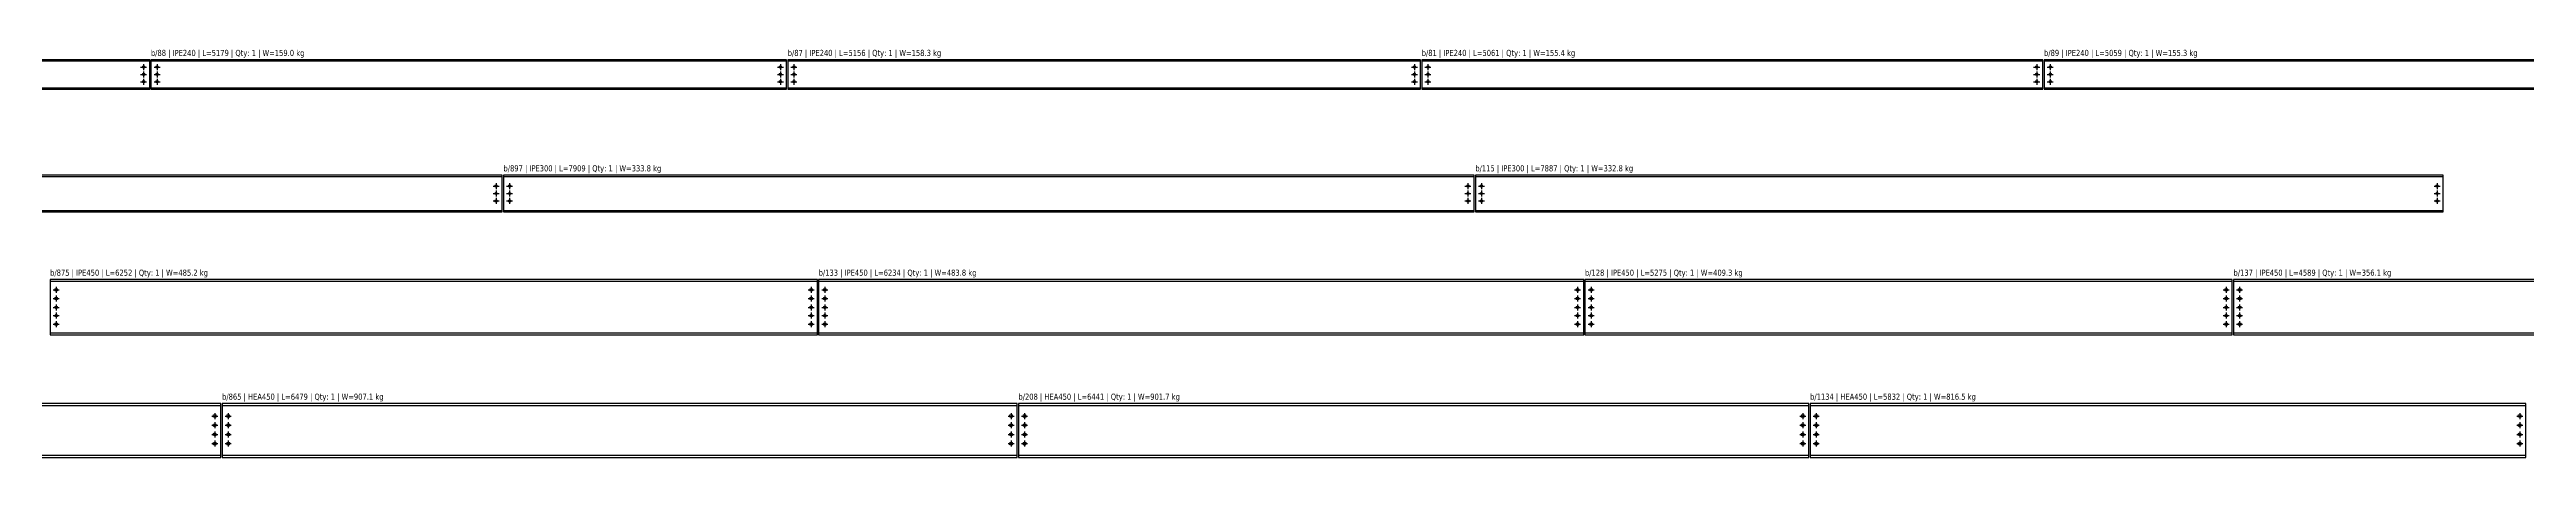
# Model space of a CAD drawing. Header units: millimetres. Extents: x 0 to 240831, y 0 to 45222.
# Drawn here: x 134681 to 154864, y 5000 to 8322 of the extents above; entities that cross this region are included whole.
import ezdxf
from ezdxf.enums import TextEntityAlignment as Align

# ---------------------------------------------------------------- set-up
doc = ezdxf.new("R2010")
doc.units = ezdxf.units.MM
doc.header["$LTSCALE"] = 1000
for name, color, linetype in [('HEA450', 2, 'Continuous'), ('IPE240', 2, 'Continuous'), ('IPE300', 2, 'Continuous'), ('IPE450', 2, 'Continuous'), ('PERFORACIONES', 1, 'Continuous'), ('TXT_GEN', 3, 'Continuous')]:
    doc.layers.add(name, color=color, linetype=linetype)
doc.styles.add('VERDNA', font='verdana.ttf', dxfattribs={"width": 0.8})

# ---------------------------------------------------------------- blocks, each defined once
blk = doc.blocks.new('D19')
at = {"layer": 'PERFORACIONES', "linetype": 'ByBlock'}
for p, q in [((-24.5, 0), (24.5, 0)), ((0, 24.5), (0, -24.5))]:
    blk.add_line(p, q, dxfattribs=at)
blk.add_circle((0, 0), 9.5, dxfattribs=at)
blk = doc.blocks.new('d22')
at = {"layer": 'PERFORACIONES', "linetype": 'ByBlock'}
for p, q in [((-24.5, 0), (24.5, 0)), ((0, 24.5), (0, -24.5))]:
    blk.add_line(p, q, dxfattribs=at)
blk.add_circle((0, 0), 11, dxfattribs=at)
blk = doc.blocks.new('d25')
at = {"layer": 'PERFORACIONES', "linetype": 'ByBlock'}
for p, q in [((-24.5, 0), (24.5, 0)), ((0, 24.5), (0, -24.5))]:
    blk.add_line(p, q, dxfattribs=at)
blk.add_circle((0, 0), 12.5, dxfattribs=at)

msp = doc.modelspace()

# ---------------------------------------------------------------- linework, layer by layer
at = {"layer": 'HEA450'}
for p, q in [((129594, 5422.5), (136077, 5422.5)), ((136087, 5422.5), (142566, 5422.5)), ((142576, 5422.5), (149017, 5422.5)), ((149027, 5422.5), (154859, 5422.5)), ((129594, 5017.5), (136077, 5017.5)), ((136087, 5017.5), (142566, 5017.5)), ((142576, 5017.5), (149017, 5017.5)), ((149027, 5017.5), (154859, 5017.5))]:
    msp.add_line(p, q, dxfattribs=at)
for points in [[(129594, 5000), (136077, 5000), (136077, 5440), (129594, 5440)], [(136087, 5000), (142566, 5000), (142566, 5440), (136087, 5440)], [(142576, 5000), (149017, 5000), (149017, 5440), (142576, 5440)], [(149027, 5000), (154859, 5000), (154859, 5440), (149027, 5440)]]:
    msp.add_lwpolyline(points, close=True, dxfattribs=at)
at = {"layer": 'IPE240'}
for p, q in [((130283, 8230), (135497, 8230)), ((135507, 8230), (140686, 8230)), ((140696, 8230), (145852, 8230)), ((145862, 8230), (150923, 8230)), ((150933, 8230), (155992, 8230)), ((130283, 8010), (135497, 8010)), ((135507, 8010), (140686, 8010)), ((140696, 8010), (145852, 8010)), ((145862, 8010), (150923, 8010)), ((150933, 8010), (155992, 8010))]:
    msp.add_line(p, q, dxfattribs=at)
for points in [[(130283, 8000), (135497, 8000), (135497, 8240), (130283, 8240)], [(135507, 8000), (140686, 8000), (140686, 8240), (135507, 8240)], [(140696, 8000), (145852, 8000), (145852, 8240), (140696, 8240)], [(145862, 8000), (150923, 8000), (150923, 8240), (145862, 8240)], [(150933, 8000), (155992, 8000), (155992, 8240), (150933, 8240)]]:
    msp.add_lwpolyline(points, close=True, dxfattribs=at)
at = {"layer": 'IPE300'}
for p, q in [((130187, 7289.3), (138370, 7289.3)), ((138380, 7289.3), (146289, 7289.3)), ((146299, 7289.3), (154186, 7289.3)), ((130187, 7010.7), (138370, 7010.7)), ((138380, 7010.7), (146289, 7010.7)), ((146299, 7010.7), (154186, 7010.7))]:
    msp.add_line(p, q, dxfattribs=at)
for points in [[(130187, 7000), (138370, 7000), (138370, 7300), (130187, 7300)], [(138380, 7000), (146289, 7000), (146289, 7300), (138380, 7300)], [(146299, 7000), (154186, 7000), (154186, 7300), (146299, 7300)]]:
    msp.add_lwpolyline(points, close=True, dxfattribs=at)
at = {"layer": 'IPE450'}
for p, q in [((134686, 6435.4), (140938, 6435.4)), ((140948, 6435.4), (147182, 6435.4)), ((147192, 6435.4), (152467, 6435.4)), ((152477, 6435.4), (157066, 6435.4)), ((134686, 6014.6), (140938, 6014.6)), ((140948, 6014.6), (147182, 6014.6)), ((147192, 6014.6), (152467, 6014.6)), ((152477, 6014.6), (157066, 6014.6))]:
    msp.add_line(p, q, dxfattribs=at)
for points in [[(134686, 6000), (140938, 6000), (140938, 6450), (134686, 6450)], [(140948, 6000), (147182, 6000), (147182, 6450), (140948, 6450)], [(147192, 6000), (152467, 6000), (152467, 6450), (147192, 6450)], [(152477, 6000), (157066, 6000), (157066, 6450), (152477, 6450)]]:
    msp.add_lwpolyline(points, close=True, dxfattribs=at)

# ---------------------------------------------------------------- block references
at = {"layer": 'HEA450'}
for p in [(136027, 5337.5), (136027, 5262.5), (136137, 5337.5), (136137, 5262.5), (142516, 5337.5), (142516, 5262.5), (142626, 5337.5), (142626, 5262.5), (148967, 5337.5), (148967, 5262.5), (149077, 5337.5), (149077, 5262.5), (154809, 5337.5), (154809, 5262.5), (136027, 5187.5), (136027, 5112.5), (136137, 5187.5), (136137, 5112.5), (142516, 5187.5), (142516, 5112.5), (142626, 5187.5), (142626, 5112.5), (148967, 5187.5), (148967, 5112.5), (149077, 5187.5), (149077, 5112.5), (154809, 5187.5), (154809, 5112.5)]:
    msp.add_blockref('d25', p, dxfattribs=at)
at = {"layer": 'IPE240'}
for p in [(135447, 8180), (135447, 8120), (135447, 8060), (135557, 8180), (135557, 8120), (135557, 8060), (140636, 8180), (140636, 8120), (140636, 8060), (140746, 8180), (140746, 8120), (140746, 8060), (145802, 8180), (145802, 8120), (145802, 8060), (145912, 8180), (145912, 8120), (145912, 8060), (150873, 8180), (150873, 8120), (150873, 8060), (150983, 8180), (150983, 8120), (150983, 8060)]:
    msp.add_blockref('D19', p, dxfattribs=at)
at = {"layer": 'IPE300'}
for p in [(138320, 7210), (138320, 7150), (138320, 7090), (138430, 7210), (138430, 7150), (138430, 7090), (146239, 7210), (146239, 7150), (146239, 7090), (146349, 7210), (146349, 7150), (146349, 7090), (154136, 7210), (154136, 7150), (154136, 7090)]:
    msp.add_blockref('D19', p, dxfattribs=at)
at = {"layer": 'IPE450'}
for p in [(134736, 6365), (134736, 6295), (140888, 6365), (140888, 6295), (140998, 6365), (140998, 6295), (147132, 6365), (147132, 6295), (147242, 6365), (147242, 6295), (152417, 6365), (152417, 6295), (152527, 6365), (152527, 6295), (134736, 6222.5), (134736, 6155), (134736, 6085), (140888, 6222.5), (140888, 6155), (140888, 6085), (140998, 6222.5), (140998, 6155), (140998, 6085), (147132, 6222.5), (147132, 6155), (147132, 6085), (147242, 6222.5), (147242, 6155), (147242, 6085), (152417, 6222.5), (152417, 6155), (152417, 6085), (152527, 6222.5), (152527, 6155), (152527, 6085)]:
    msp.add_blockref('d22', p, dxfattribs=at)

# ---------------------------------------------------------------- texts
at = {"layer": 'TXT_GEN', "style": 'VERDNA', "width": 0.8}
for s, p in [('b/88 | IPE240 | L=5179 | Qty: 1 | W=159.0 kg', (135507, 8255)), ('b/87 | IPE240 | L=5156 | Qty: 1 | W=158.3 kg', (140696, 8255)), ('b/81 | IPE240 | L=5061 | Qty: 1 | W=155.4 kg', (145862, 8255)), ('b/89 | IPE240 | L=5059 | Qty: 1 | W=155.3 kg', (150933, 8255)), ('b/897 | IPE300 | L=7909 | Qty: 1 | W=333.8 kg', (138380, 7315)), ('b/115 | IPE300 | L=7887 | Qty: 1 | W=332.8 kg', (146299, 7315)), ('b/875 | IPE450 | L=6252 | Qty: 1 | W=485.2 kg', (134686, 6465)), ('b/133 | IPE450 | L=6234 | Qty: 1 | W=483.8 kg', (140948, 6465)), ('b/128 | IPE450 | L=5275 | Qty: 1 | W=409.3 kg', (147192, 6465)), ('b/137 | IPE450 | L=4589 | Qty: 1 | W=356.1 kg', (152477, 6465)), ('b/865 | HEA450 | L=6479 | Qty: 1 | W=907.1 kg', (136087, 5455)), ('b/208 | HEA450 | L=6441 | Qty: 1 | W=901.7 kg', (142576, 5455)), ('b/1134 | HEA450 | L=5832 | Qty: 1 | W=816.5 kg', (149027, 5455))]:
    msp.add_text(s, height=50, dxfattribs=at).set_placement(p, align=Align.BOTTOM_LEFT)

doc.saveas('drawing.dxf')
